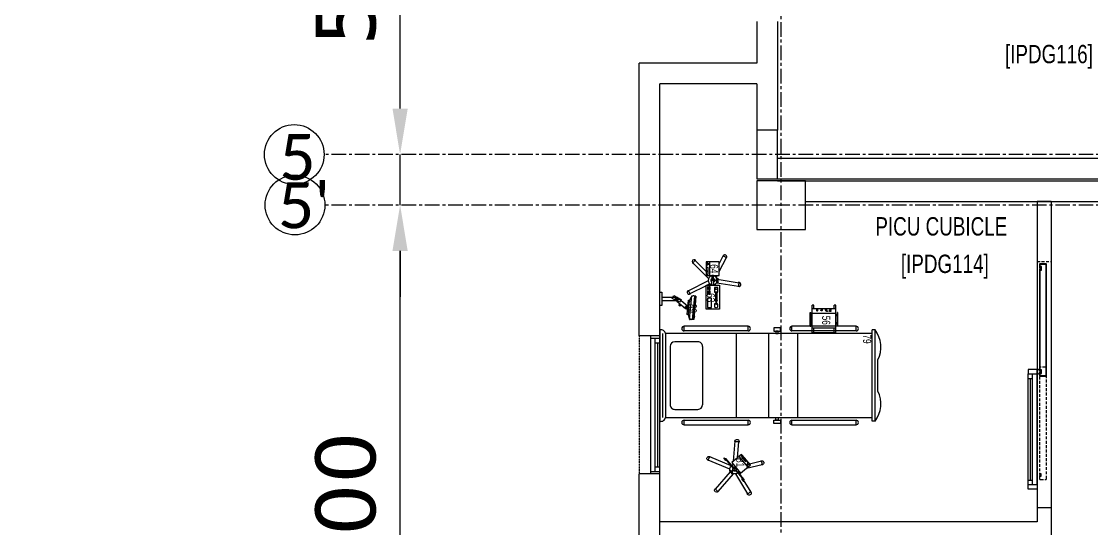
# Model space of a CAD drawing. Header units: millimetres. Extents: x 26027 to 581921, y 7230 to 233891.
# Drawn here: x 457586 to 469227, y 196973 to 202494 of the extents above; entities that cross this region are included whole.
import ezdxf

# ---------------------------------------------------------------- set-up
doc = ezdxf.new("R2010")
doc.units = ezdxf.units.MM
doc.header["$LTSCALE"] = 5
for name, pattern in [('CENTER', [50.8, 31.75, -6.35, 6.35, -6.35]), ('HIDDEN', [9.525, 6.35, -3.175]), ('HIDDEN2', [0.1875, 0.125, -0.0625])]:
    doc.linetypes.add(name, pattern=pattern)
doc.layers.get('DEFPOINTS').update_dxf_attribs({"color": 252})
for name, color, linetype, lineweight in [('72_EGR_BASE_TEXT', 252, 'Continuous', 5), ('Aluminum', 252, 'Continuous', 5), ('AxisBalloons_2', 252, 'Continuous', 0), ('Dims', 252, 'Continuous', 5), ('E-ELEC-EQPM-2', 85, 'Continuous', 30), ('Medical Equipment and Furniture', 252, 'Continuous', 0), ('Medical Equipment and Furniture1', 252, 'Continuous', 5), ('Medical Equipment and Furniture2', 252, 'Continuous', 13), ('Proj', 252, 'HIDDEN2', 5), ('Structure', 252, 'Continuous', 5), ('Text', 252, 'Continuous', 5), ('Walls', 252, 'Continuous', 5), ('Wooden Joinery', 252, 'Continuous', 5)]:
    doc.layers.add(name, color=color, linetype=linetype, lineweight=lineweight)
doc.layers.add('axes', color=252, linetype='Continuous')
doc.layers.add('EXF', color=7, linetype='Continuous', lineweight=30, true_color=0x4e7e3e)
doc.styles.add('Dimension', font='verdana.ttf')
doc.styles.add('list_ghTextstyle', font='romans.shx', dxfattribs={"height": 0.25})
doc.styles.get("Standard").update_dxf_attribs({"font": 'calibri.ttf'})
doc.styles.add('X3G_ENTITY_257CFD', font='swisscl.ttf', dxfattribs={"height": 200})
doc.styles.add('X3G_ENTITY_2587EA', font='swisscl.ttf', dxfattribs={"height": 200})
doc.dimstyles.new('D500', dxfattribs={"dimtxt": 650, "dimasz": 500, "dimexe": 150, "dimexo": 100, "dimgap": 250, "dimtad": 1, "dimdec": 0, "dimtxsty": 'Dimension', "dimcen": 100, "dimdle": 150, "dimclrd": 250, "dimclre": 250, "dimclrt": 7, "dimadec": 0, "dimazin": 0, "dimtfac": 1, "dimtdec": 0, "dimtmove": 0, "dimatfit": 3, "dimfxl": 1, "dimlwd": 5, "dimlwe": 5, "dimarcsym": 0})

# ---------------------------------------------------------------- blocks, each defined once
blk = doc.blocks.new('IC.1')
at = {"layer": 'Medical Equipment and Furniture1'}
for p, q in [((42.487, -10.88), (41.493, -10.88)), ((42.447, -10.91), (41.533, -10.91)), ((42.447, -10.91), (41.533, -10.91)), ((42.447, -10.91), (41.533, -10.91)), ((41.533, -10.94), (41.533, -13.191)), ((42.447, -10.94), (41.533, -10.94)), ((42.447, -13.191), (42.447, -10.94)), ((41.622, -11.042), (41.622, -11.294)), ((42.308, -10.992), (41.672, -10.992)), ((42.358, -11.294), (42.358, -11.042)), ((41.454, -11.143), (41.454, -11.84)), ((41.454, -11.143), (41.504, -11.143)), ((41.504, -11.143), (41.504, -11.84)), ((42.476, -11.143), (42.526, -11.143)), ((42.476, -11.84), (42.476, -11.143)), ((42.526, -11.84), (42.526, -11.143)), ((42.308, -11.344), (41.672, -11.344)), ((41.533, -11.714), (42.447, -11.714)), ((41.454, -11.84), (41.504, -11.84)), ((42.476, -11.84), (42.526, -11.84)), ((41.533, -12.066), (42.447, -12.066)), ((41.454, -12.317), (41.454, -13.014)), ((41.454, -12.317), (41.504, -12.317)), ((41.504, -12.317), (41.504, -13.014)), ((42.476, -12.317), (42.526, -12.317)), ((42.476, -13.014), (42.476, -12.317)), ((42.526, -13.014), (42.526, -12.317)), ((41.533, -12.381), (42.447, -12.381)), ((41.454, -13.014), (41.504, -13.014)), ((42.476, -13.014), (42.526, -13.014)), ((41.493, -13.191), (42.487, -13.191)), ((41.493, -13.221), (41.493, -13.191)), ((41.493, -13.221), (42.487, -13.221)), ((41.819, -13.251), (42.161, -13.251)), ((42.487, -13.221), (42.487, -13.191))]:
    blk.add_line(p, q, dxfattribs=at)
for points in [[(41.469, -12.193), (41.469, -12.121), (41.506, -12.121), (41.506, -12.193)], [(41.506, -12.167), (41.506, -12.143), (41.533, -12.143), (41.533, -12.167)], [(42.474, -12.167), (42.474, -12.143), (42.447, -12.143), (42.447, -12.167)], [(42.511, -12.193), (42.511, -12.121), (42.474, -12.121), (42.474, -12.193)]]:
    blk.add_lwpolyline(points, close=True, dxfattribs=at)
for centre, radius, start, end in [((41.539, -10.893), 0.0478, 164.7401, 262.6401), ((42.441, -10.893), 0.0478, 277.3599, 15.2599), ((41.672, -11.042), 0.05, 90, 180), ((42.308, -11.042), 0.05, 0, 90), ((41.479, -11.143), 0.025, 0, 180), ((42.501, -11.143), 0.025, 0, 180), ((41.672, -11.294), 0.05, 180, 270), ((42.308, -11.294), 0.05, 270, 0), ((41.479, -11.84), 0.025, 180, 0), ((42.501, -11.84), 0.025, 180, 0), ((41.479, -12.317), 0.025, 0, 180), ((42.501, -12.317), 0.025, 0, 180), ((41.479, -13.014), 0.025, 180, 0), ((42.501, -13.014), 0.025, 180, 0), ((41.681, -12.969), 0.315, 233.3488, 296.1464), ((42.299, -12.969), 0.315, 243.8536, 306.6512)]:
    blk.add_arc(centre, radius, start, end, dxfattribs=at)
blk = doc.blocks.new('IC.4')
at = {"layer": 'Medical Equipment and Furniture1'}
for p, q in [((31.217, -28.047), (31.214, -28.071)), ((31.217, -28.047), (31.266, -28.052)), ((31.217, -28.053), (31.472, -28.077)), ((31.265, -28.059), (31.266, -28.052)), ((31.265, -28.059), (31.266, -28.052)), ((31.266, -28.052), (31.424, -28.067)), ((31.212, -28.09), (31.213, -28.079)), ((31.212, -28.09), (31.213, -28.079)), ((31.468, -28.115), (31.213, -28.091)), ((31.217, -28.091), (31.213, -28.091)), ((31.215, -28.063), (31.472, -28.086)), ((31.215, -28.063), (31.265, -28.067)), ((31.326, -28.139), (31.245, -28.232)), ((31.259, -28.127), (31.26, -28.115)), ((31.259, -28.127), (31.26, -28.115)), ((31.417, -28.141), (31.259, -28.127)), ((31.417, -28.141), (31.259, -28.127)), ((31.265, -28.059), (31.423, -28.074)), ((31.27, -28.254), (31.35, -28.161)), ((31.392, -28.129), (31.285, -28.119)), ((31.418, -28.13), (31.417, -28.141)), ((31.418, -28.13), (31.417, -28.141)), ((31.424, -28.067), (31.423, -28.072)), ((31.424, -28.067), (31.423, -28.074)), ((31.424, -28.067), (31.472, -28.071)), ((31.468, -28.115), (31.464, -28.114)), ((31.471, -28.103), (31.47, -28.114)), ((31.471, -28.103), (31.47, -28.114)), ((31.472, -28.071), (31.472, -28.095)), ((31.21, -28.287), (31.252, -28.209)), ((31.24, -28.304), (31.21, -28.287)), ((31.245, -28.232), (31.23, -28.25)), ((31.23, -28.25), (31.23, -28.419)), ((31.283, -28.226), (31.24, -28.304)), ((31.245, -28.232), (31.27, -28.254)), ((31.252, -28.209), (31.283, -28.226)), ((31.262, -28.262), (31.27, -28.254)), ((31.262, -28.419), (31.262, -28.256)), ((31.298, -28.221), (31.314, -28.234)), ((31.305, -28.222), (31.311, -28.215)), ((31.317, -28.232), (31.305, -28.222)), ((31.309, -28.209), (31.325, -28.222)), ((31.322, -28.225), (31.311, -28.215)), ((31.314, -28.234), (31.317, -28.232)), ((31.325, -28.222), (31.322, -28.225)), ((31.262, -28.363), (31.262, -28.328)), ((31.23, -28.419), (31.262, -28.419))]:
    blk.add_line(p, q, dxfattribs=at)
for points in [[(31.438, -28.068), (31.454, -28.069), (31.454, -28.061), (31.439, -28.059)], [(31.318, -28.419), (31.318, -28.439), (31.174, -28.439), (31.174, -28.419)]]:
    blk.add_lwpolyline(points, close=True, dxfattribs=at)
for centre, radius in [((31.338, -28.15), 0.0146), ((31.338, -28.15), 0.00861), ((31.246, -28.256), 0.0146), ((31.246, -28.256), 0.00861)]:
    blk.add_circle(centre, radius, dxfattribs=at)
for centre, radius, start, end in [((31.22, -28.075), 0.00743, 140.4817, 206.7323), ((31.22, -28.075), 0.00743, 140.4817, 206.7323), ((31.214, -28.09), 0.00112, 176.6688, 264.6688), ((31.214, -28.09), 0.00112, 176.6688, 264.6688), ((31.288, -28.015), 0.104, 226.9662, 268.2917), ((31.288, -28.015), 0.104, 226.9661, 254.2129), ((31.338, -28.15), 0.0163, 319.187, 139.187), ((31.409, -28.026), 0.104, 261.0939, 302.3365), ((31.409, -28.026), 0.104, 275.1713, 302.3365), ((31.468, -28.114), 0.00113, 264.6459, 352.3503), ((31.468, -28.114), 0.00113, 264.6459, 352.3503), ((31.465, -28.098), 0.00761, 323.4774, 27.9842), ((31.465, -28.098), 0.00761, 323.4774, 27.9842), ((31.246, -28.256), 0.0163, 180, 0)]:
    blk.add_arc(centre, radius, start, end, dxfattribs=at)
blk = doc.blocks.new('Syringe')
at = {"layer": 'Medical Equipment and Furniture2', "color": 254}
for points in [[(42.974, -11.528), (42.714, -11.528), (42.714, -11.383), (42.974, -11.383), (42.974, -11.528)], [(42.738, -11.509), (42.766, -11.509), (42.766, -11.475), (42.738, -11.475)], [(42.779, -11.49), (42.779, -11.487), (42.775, -11.487), (42.775, -11.5), (42.779, -11.5), (42.779, -11.497)], [(42.802, -11.49), (42.779, -11.49)], [(42.779, -11.497), (42.802, -11.497)], [(42.806, -11.485), (42.806, -11.48), (42.802, -11.48), (42.802, -11.507), (42.806, -11.507), (42.806, -11.502)], [(42.806, -11.502), (42.898, -11.502), (42.898, -11.485), (42.806, -11.485)], [(42.806, -11.49), (42.806, -11.497)], [(42.806, -11.497), (42.806, -11.49)], [(42.806, -11.497), (42.806, -11.49)]]:
    blk.add_lwpolyline(points, dxfattribs=at)
for points in [[(42.831, -11.397), (42.729, -11.397), (42.729, -11.442), (42.831, -11.442)], [(42.907, -11.398), (42.877, -11.398), (42.877, -11.409), (42.907, -11.409)], [(42.956, -11.398), (42.925, -11.398), (42.925, -11.409), (42.956, -11.409)], [(42.775, -11.487), (42.766, -11.487), (42.766, -11.478), (42.775, -11.478)], [(42.775, -11.497), (42.766, -11.497), (42.766, -11.506), (42.775, -11.506)], [(42.907, -11.417), (42.877, -11.417), (42.877, -11.428), (42.907, -11.428)], [(42.95, -11.475), (42.898, -11.475), (42.898, -11.509), (42.95, -11.509)], [(42.956, -11.417), (42.925, -11.417), (42.925, -11.428), (42.956, -11.428)]]:
    blk.add_lwpolyline(points, close=True, dxfattribs=at)
at = {"layer": 'Medical Equipment and Furniture2', "color": 254, "extrusion": (0, 0, -1)}
blk.add_ellipse((42.738, -11.492), major_axis=(0, 0.0168), ratio=0.733735, start_param=3.141593, end_param=6.283185, dxfattribs=at)
blk = doc.blocks.new('Infusion')
at = {"layer": 'Medical Equipment and Furniture2', "color": 254}
for points in [[(43.079, -11.385), (43.079, -11.525), (43.229, -11.525), (43.229, -11.385), (43.079, -11.385)], [(43.196, -11.424), (43.196, -11.411), (43.215, -11.411), (43.215, -11.424)]]:
    blk.add_lwpolyline(points, dxfattribs=at)
for points in [[(43.079, -11.385), (43.079, -11.424), (43.229, -11.424), (43.229, -11.385)], [(43.093, -11.385), (43.093, -11.404), (43.167, -11.404), (43.167, -11.385)], [(43.196, -11.385), (43.196, -11.403), (43.215, -11.403), (43.215, -11.385)]]:
    blk.add_lwpolyline(points, close=True, dxfattribs=at)
blk = doc.blocks.new('Infusion Syringe')
at = {"layer": 'Medical Equipment and Furniture1'}
for p, q in [((42.968, -11.383), (42.879, -11.207)), ((43.022, -11.405), (42.913, -11.19)), ((43.046, -11.409), (43.217, -11.238)), ((43.123, -11.385), (43.244, -11.265)), ((42.989, -11.423), (42.976, -11.399)), ((43.001, -11.498), (42.963, -11.737)), ((42.975, -11.443), (42.974, -11.443)), ((42.984, -11.481), (42.976, -11.482)), ((43.038, -11.504), (43, -11.743)), ((43.012, -11.441), (43.017, -11.436)), ((43.023, -11.435), (43.017, -11.436)), ((43.017, -11.473), (43.023, -11.476)), ((43.03, -11.475), (43.023, -11.476)), ((43.036, -11.437), (43.041, -11.44)), ((43.044, -11.446), (43.041, -11.44)), ((43.041, -11.469), (43.045, -11.465)), ((43.046, -11.458), (43.045, -11.465)), ((43.059, -11.493), (43.077, -11.502)), ((43.073, -11.436), (43.077, -11.432)), ((43.079, -11.46), (43.079, -11.46)), ((43.122, -11.525), (43.275, -11.603)), ((43.206, -11.525), (43.292, -11.569))]:
    blk.add_line(p, q, dxfattribs=at)
for points in [[(43.027, -11.445), (43.027, -11.465), (42.974, -11.465), (42.974, -11.445)], [(43.043, -11.496), (43.043, -11.501), (43.01, -11.501), (43.01, -11.496)], [(43.027, -11.445), (43.027, -11.465), (43.079, -11.465), (43.079, -11.445)]]:
    blk.add_lwpolyline(points, close=True, dxfattribs=at)
for points in [[(43.005, -11.501), (43.049, -11.501)], [(43.049, -11.512), (43.005, -11.512)], [(43.03, -11.476), (43.03, -11.496), (43.023, -11.496), (43.023, -11.476)]]:
    blk.add_lwpolyline(points, dxfattribs=at)
for centre, radius, start, end in [((42.896, -11.198), 0.0214, 359.734, 234.266), ((43.027, -11.455), 0.288, 113.2187, 120.7813), ((43.23, -11.251), 0.0214, 287.734, 162.266), ((43.027, -11.455), 0.288, 41.2187, 48.7813), ((43.027, -11.455), 0.0501, 296.8163, 169.3714), ((43.027, -11.455), 0.0501, 190.6286, 243.1837), ((43.027, -11.455), 0.021, 6.8276, 152.4616), ((43.027, -11.455), 0.021, 207.5384, 353.1724), ((43.027, -11.455), 0.00972, 270, 90), ((43.283, -11.586), 0.0214, 215.734, 90.266), ((43.027, -11.455), 0.288, 329.2187, 336.7813), ((42.982, -11.74), 0.0214, 143.734, 18.266), ((43.027, -11.455), 0.288, 257.2187, 264.7813)]:
    blk.add_arc(centre, radius, start, end, dxfattribs=at)
for centre in [(43.005, -11.506), (43.01, -11.506), (43.016, -11.506), (43.021, -11.506), (43.027, -11.506), (43.032, -11.506), (43.038, -11.506), (43.043, -11.506), (43.049, -11.506)]:
    blk.add_ellipse(centre, major_axis=(0, -0.00537), ratio=0.510594, start_param=3.141593, end_param=9.424778, dxfattribs=at)
for name in ['Syringe', 'Infusion']:
    blk.add_blockref(name, (0, 0), dxfattribs=at)
blk = doc.blocks.new('IC.5')
at = {"layer": 'Medical Equipment and Furniture2', "color": 254}
for points in [[(31.601, -27.833), (31.511, -27.939), (31.396, -27.842), (31.487, -27.736), (31.601, -27.833)], [(31.487, -27.787), (31.495, -27.777), (31.481, -27.765), (31.472, -27.775)]]:
    blk.add_lwpolyline(points, dxfattribs=at)
for points in [[(31.601, -27.833), (31.576, -27.862), (31.461, -27.765), (31.487, -27.736)], [(31.512, -27.757), (31.501, -27.77), (31.486, -27.758), (31.497, -27.745)], [(31.591, -27.824), (31.579, -27.838), (31.522, -27.79), (31.534, -27.776)]]:
    blk.add_lwpolyline(points, close=True, dxfattribs=at)
blk = doc.blocks.new('IC.5 on Trolley')
at = {"layer": 'Medical Equipment and Furniture1'}
for p, q in [((31.449, -27.78), (31.49, -27.607)), ((31.498, -27.746), (31.529, -27.616)), ((31.388, -27.899), (31.17, -27.767)), ((31.324, -27.813), (31.191, -27.733)), ((31.33, -27.829), (31.307, -27.81)), ((31.333, -27.826), (31.31, -27.806)), ((31.431, -27.903), (31.324, -27.812)), ((31.434, -27.899), (31.327, -27.808)), ((31.39, -27.924), (31.197, -28.09)), ((31.408, -27.865), (31.356, -27.833)), ((31.42, -27.902), (31.422, -27.896)), ((31.421, -27.915), (31.424, -27.921)), ((31.422, -27.896), (31.422, -27.896)), ((31.429, -27.924), (31.424, -27.921)), ((31.427, -27.892), (31.426, -27.892)), ((31.438, -27.887), (31.445, -27.886)), ((31.441, -27.927), (31.448, -27.926)), ((31.45, -27.89), (31.445, -27.886)), ((31.445, -27.915), (31.553, -28.006)), ((31.453, -27.922), (31.448, -27.926)), ((31.449, -27.911), (31.556, -28.002)), ((31.458, -27.899), (31.461, -27.905)), ((31.459, -27.912), (31.461, -27.905)), ((31.49, -27.923), (31.491, -27.923)), ((31.527, -27.92), (31.744, -27.902)), ((31.564, -27.877), (31.74, -27.862)), ((31.412, -27.957), (31.223, -28.12)), ((31.44, -27.96), (31.539, -28.194)), ((31.477, -27.944), (31.575, -28.179)), ((31.534, -28.003), (31.557, -28.022)), ((31.538, -27.999), (31.56, -28.018))]:
    blk.add_line(p, q, dxfattribs=at)
for points in [[(31.42, -27.964), (31.387, -27.936)], [(31.393, -27.928), (31.427, -27.956)], [(31.429, -27.925), (31.416, -27.941), (31.41, -27.936), (31.424, -27.92)]]:
    blk.add_lwpolyline(points, dxfattribs=at)
blk.add_lwpolyline([(31.426, -27.949), (31.423, -27.952), (31.398, -27.931), (31.401, -27.928)], close=True, dxfattribs=at)
blk.add_circle((31.44, -27.907), 0.00972, dxfattribs=at)
for centre, radius, start, end in [((31.509, -27.612), 0.0225, 319.4884, 194.0205), ((31.44, -27.907), 0.303, 72.9732, 80.5358), ((31.18, -27.75), 0.0225, 31.4884, 266.0205), ((31.44, -27.907), 0.303, 144.9732, 152.5358), ((31.309, -27.808), 0.0025, 49.7545, 229.7545), ((31.322, -27.813), 0.0025, 269.5762, 49.7545), ((31.325, -27.81), 0.0025, 49.7545, 229.7545), ((31.334, -27.824), 0.0025, 49.7545, 187.0501), ((31.331, -27.828), 0.0025, 229.7545, 49.7545), ((31.44, -27.907), 0.0527, 116.2434, 202.9382), ((31.44, -27.907), 0.021, 146.5821, 312.9269), ((31.44, -27.907), 0.021, 326.5821, 132.9269), ((31.44, -27.907), 0.0527, 256.5708, 343.2656), ((31.742, -27.882), 0.0225, 247.4884, 122.0205), ((31.44, -27.907), 0.303, 0.9732, 8.5358), ((31.536, -28.001), 0.0025, 49.7545, 229.7545), ((31.539, -27.997), 0.0025, 272.4588, 49.7545), ((31.552, -28.008), 0.0025, 49.7545, 189.9328), ((31.554, -28.004), 0.0025, 229.7545, 49.7545), ((31.559, -28.02), 0.0025, 229.7545, 49.7545), ((31.21, -28.105), 0.0225, 103.4884, 338.0205), ((31.44, -27.907), 0.303, 216.9732, 224.5358), ((31.557, -28.187), 0.0225, 175.4884, 50.0205), ((31.44, -27.907), 0.303, 288.9732, 296.5358)]:
    blk.add_arc(centre, radius, start, end, dxfattribs=at)
for centre in [(31.39, -27.932), (31.394, -27.935), (31.398, -27.939), (31.403, -27.942), (31.407, -27.946), (31.411, -27.949), (31.415, -27.953), (31.419, -27.957), (31.424, -27.96)]:
    blk.add_ellipse(centre, major_axis=(0.00347, 0.0041), ratio=0.510594, dxfattribs=at)
blk.add_blockref('IC.5', (0, 0), dxfattribs=at)
blk = doc.blocks.new('ME17423-P')
at = {"layer": 'Medical Equipment and Furniture1'}
for p, q in [((0.26, 0), (0, 0)), ((0, 0), (0, -0.3)), ((0.02, 0), (0.02, -0.05)), ((0.24, 0), (0.24, -0.05)), ((0.26, 0), (0.26, -0.3)), ((-0.02, -0.07), (-0.02, -0.22)), ((-0.02, -0.07), (-0.015, -0.07)), ((-0.015, -0.07), (-0.015, -0.22)), ((-0.015, -0.095), (0, -0.095)), ((-0.015, -0.108), (0, -0.108)), ((0.26, -0.05), (0, -0.05)), ((0.24, -0.02), (0.02, -0.02)), ((0.275, -0.095), (0.26, -0.095)), ((0.275, -0.108), (0.26, -0.108)), ((0.275, -0.07), (0.275, -0.22)), ((0.28, -0.07), (0.275, -0.07)), ((0.28, -0.07), (0.28, -0.22)), ((-0.02, -0.22), (-0.015, -0.22)), ((-0.015, -0.183), (0, -0.183)), ((-0.015, -0.195), (0, -0.195)), ((0.26, -0.21), (0, -0.21)), ((0.275, -0.183), (0.26, -0.183)), ((0.275, -0.195), (0.26, -0.195)), ((0.28, -0.22), (0.275, -0.22)), ((0.26, -0.26), (0, -0.26)), ((0.02, -0.3), (0, -0.3)), ((0.02, -0.26), (0.02, -0.3)), ((0.24, -0.26), (0.24, -0.3)), ((0.26, -0.3), (0.24, -0.3))]:
    blk.add_line(p, q, dxfattribs=at)
for points in [[(0.062, -0.244, -0.14448), (0.062, -0.245, -0.107176), (0.06, -0.247, -0.077753), (0.058, -0.248, -0.064938), (0.056, -0.248, -0.064938), (0.053, -0.248, -0.077753), (0.051, -0.247, -0.107176), (0.049, -0.245, -0.14448), (0.049, -0.244, -0.14448), (0.049, -0.242, -0.107176), (0.051, -0.24, -0.077753), (0.053, -0.24, -0.064938), (0.056, -0.239, -0.064938), (0.058, -0.24, -0.077753), (0.06, -0.24, -0.107176), (0.062, -0.242, -0.14448)], [(0.062, -0.253, -0.14448), (0.062, -0.254, -0.107176), (0.06, -0.256, -0.077753), (0.058, -0.257, -0.064938), (0.056, -0.257, -0.064938), (0.053, -0.257, -0.077753), (0.051, -0.256, -0.107176), (0.049, -0.254, -0.14448), (0.049, -0.253, -0.14448), (0.049, -0.251, -0.107176), (0.051, -0.25, -0.077753), (0.053, -0.249, -0.064938), (0.056, -0.249, -0.064938), (0.058, -0.249, -0.077753), (0.06, -0.25, -0.107176), (0.062, -0.251, -0.14448)]]:
    blk.add_lwpolyline(points, format="xyb", close=True, dxfattribs=at)
for centre, radius, start, end in [((0.16, -0.235), 0.00507, 122.6457, 147.1153), ((0.159, -0.234), 0.00284, 147.1153, 180), ((0.162, -0.237), 0.00735, 104.8618, 122.6457), ((0.162, -0.24), 0.0105, 90, 104.8618), ((0.162, -0.24), 0.0105, 75.1382, 90), ((0.163, -0.237), 0.00735, 57.3543, 75.1382), ((0.164, -0.235), 0.00507, 32.8847, 57.3543), ((0.166, -0.234), 0.00284, 0, 32.8847), ((0.195, -0.235), 0.00507, 122.6457, 147.1153), ((0.193, -0.234), 0.00284, 147.1153, 180), ((0.196, -0.237), 0.00735, 104.8618, 122.6457), ((0.197, -0.24), 0.0105, 90, 104.8618), ((0.197, -0.24), 0.0105, 75.1382, 90), ((0.197, -0.237), 0.00735, 57.3543, 75.1382), ((0.199, -0.235), 0.00507, 32.8847, 57.3543), ((0.2, -0.234), 0.00284, 0, 32.8847), ((0.099, -0.244), 0.00284, 147.1153, 180), ((0.099, -0.244), 0.00284, 180, 212.8847), ((0.099, -0.253), 0.00284, 147.1153, 180), ((0.099, -0.253), 0.00284, 180, 212.8847), ((0.101, -0.245), 0.00507, 122.6457, 147.1153), ((0.101, -0.242), 0.00507, 212.8847, 237.3543), ((0.101, -0.254), 0.00507, 122.6457, 147.1153), ((0.101, -0.252), 0.00507, 212.8847, 237.3543), ((0.102, -0.247), 0.00735, 104.8618, 122.6457), ((0.102, -0.24), 0.00735, 237.3543, 255.1382), ((0.102, -0.256), 0.00735, 104.8618, 122.6457), ((0.102, -0.25), 0.00735, 237.3543, 255.1382), ((0.103, -0.25), 0.0105, 90, 104.8618), ((0.103, -0.237), 0.0105, 255.1382, 270), ((0.103, -0.259), 0.0105, 90, 104.8618), ((0.103, -0.247), 0.0105, 255.1382, 270), ((0.103, -0.25), 0.0105, 75.1382, 90), ((0.103, -0.237), 0.0105, 270, 284.8618), ((0.103, -0.259), 0.0105, 75.1382, 90), ((0.103, -0.247), 0.0105, 270, 284.8618), ((0.104, -0.247), 0.00735, 57.3543, 75.1382), ((0.104, -0.24), 0.00735, 284.8618, 302.6457), ((0.104, -0.256), 0.00735, 57.3543, 75.1382), ((0.104, -0.25), 0.00735, 284.8618, 302.6457), ((0.105, -0.245), 0.00507, 32.8847, 57.3543), ((0.105, -0.242), 0.00507, 302.6457, 327.1153), ((0.105, -0.254), 0.00507, 32.8847, 57.3543), ((0.105, -0.252), 0.00507, 302.6457, 327.1153), ((0.107, -0.244), 0.00284, 0, 32.8847), ((0.107, -0.244), 0.00284, 327.1153, 360), ((0.107, -0.253), 0.00284, 0, 32.8847), ((0.107, -0.253), 0.00284, 327.1153, 360), ((0.149, -0.245), 0.00507, 122.6457, 147.1153), ((0.147, -0.244), 0.00284, 147.1153, 180), ((0.147, -0.244), 0.00284, 180, 212.8847), ((0.149, -0.242), 0.00507, 212.8847, 237.3543), ((0.149, -0.254), 0.00507, 122.6457, 147.1153), ((0.147, -0.253), 0.00284, 147.1153, 180), ((0.147, -0.253), 0.00284, 180, 212.8847), ((0.149, -0.252), 0.00507, 212.8847, 237.3543), ((0.151, -0.247), 0.00735, 104.8618, 122.6457), ((0.151, -0.24), 0.00735, 237.3543, 255.1382), ((0.151, -0.256), 0.00735, 104.8618, 122.6457), ((0.151, -0.25), 0.00735, 237.3543, 255.1382), ((0.151, -0.25), 0.0105, 90, 104.8618), ((0.151, -0.237), 0.0105, 255.1382, 270), ((0.151, -0.259), 0.0105, 90, 104.8618), ((0.151, -0.247), 0.0105, 255.1382, 270), ((0.151, -0.25), 0.0105, 75.1382, 90), ((0.151, -0.237), 0.0105, 270, 284.8618), ((0.151, -0.259), 0.0105, 75.1382, 90), ((0.151, -0.247), 0.0105, 270, 284.8618), ((0.152, -0.247), 0.00735, 57.3543, 75.1382), ((0.152, -0.24), 0.00735, 284.8618, 302.6457), ((0.152, -0.256), 0.00735, 57.3543, 75.1382), ((0.152, -0.25), 0.00735, 284.8618, 302.6457), ((0.159, -0.234), 0.00284, 180, 212.8847), ((0.16, -0.233), 0.00507, 212.8847, 237.3543), ((0.153, -0.245), 0.00507, 32.8847, 57.3543), ((0.153, -0.242), 0.00507, 302.6457, 327.1153), ((0.153, -0.254), 0.00507, 32.8847, 57.3543), ((0.153, -0.252), 0.00507, 302.6457, 327.1153), ((0.162, -0.231), 0.00735, 237.3543, 255.1382), ((0.155, -0.244), 0.00284, 0, 32.8847), ((0.155, -0.244), 0.00284, 327.1153, 360), ((0.155, -0.253), 0.00284, 0, 32.8847), ((0.155, -0.253), 0.00284, 327.1153, 360), ((0.162, -0.228), 0.0105, 255.1382, 270), ((0.162, -0.228), 0.0105, 270, 284.8618), ((0.163, -0.231), 0.00735, 284.8618, 302.6457), ((0.164, -0.233), 0.00507, 302.6457, 327.1153), ((0.166, -0.234), 0.00284, 327.1153, 0), ((0.193, -0.234), 0.00284, 180, 212.8847), ((0.195, -0.233), 0.00507, 212.8847, 237.3543), ((0.195, -0.245), 0.00507, 122.6457, 147.1153), ((0.193, -0.244), 0.00284, 147.1153, 180), ((0.193, -0.244), 0.00284, 180, 212.8847), ((0.195, -0.242), 0.00507, 212.8847, 237.3543), ((0.195, -0.254), 0.00507, 122.6457, 147.1153), ((0.193, -0.253), 0.00284, 147.1153, 180), ((0.193, -0.253), 0.00284, 180, 212.8847), ((0.195, -0.252), 0.00507, 212.8847, 237.3543), ((0.196, -0.231), 0.00735, 237.3543, 255.1382), ((0.196, -0.247), 0.00735, 104.8618, 122.6457), ((0.196, -0.24), 0.00735, 237.3543, 255.1382), ((0.196, -0.256), 0.00735, 104.8618, 122.6457), ((0.196, -0.25), 0.00735, 237.3543, 255.1382), ((0.197, -0.228), 0.0105, 255.1382, 270), ((0.197, -0.25), 0.0105, 90, 104.8618), ((0.197, -0.237), 0.0105, 255.1382, 270), ((0.197, -0.259), 0.0105, 90, 104.8618), ((0.197, -0.247), 0.0105, 255.1382, 270), ((0.197, -0.228), 0.0105, 270, 284.8618), ((0.197, -0.25), 0.0105, 75.1382, 90), ((0.197, -0.237), 0.0105, 270, 284.8618), ((0.197, -0.259), 0.0105, 75.1382, 90), ((0.197, -0.247), 0.0105, 270, 284.8618), ((0.197, -0.231), 0.00735, 284.8618, 302.6457), ((0.197, -0.247), 0.00735, 57.3543, 75.1382), ((0.197, -0.24), 0.00735, 284.8618, 302.6457), ((0.197, -0.256), 0.00735, 57.3543, 75.1382), ((0.197, -0.25), 0.00735, 284.8618, 302.6457), ((0.199, -0.233), 0.00507, 302.6457, 327.1153), ((0.199, -0.245), 0.00507, 32.8847, 57.3543), ((0.199, -0.242), 0.00507, 302.6457, 327.1153), ((0.199, -0.254), 0.00507, 32.8847, 57.3543), ((0.199, -0.252), 0.00507, 302.6457, 327.1153), ((0.2, -0.234), 0.00284, 327.1153, 360), ((0.2, -0.244), 0.00284, 0, 32.8847), ((0.2, -0.244), 0.00284, 327.1153, 360), ((0.2, -0.253), 0.00284, 0, 32.8847), ((0.2, -0.253), 0.00284, 327.1153, 360)]:
    blk.add_arc(centre, radius, start, end, dxfattribs=at)
blk = doc.blocks.new('*D511')
at = {"layer": 'DEFPOINTS', "color": 0, "transparency": 16777216}
for p in [(461705, 200495, -2), (461705, 200495), (461705, 193295)]:
    blk.add_point(p, dxfattribs=at)
at = {"layer": 'Dims', "color": 250, "linetype": 'Continuous', "lineweight": 5, "transparency": 16777216}
for p, q in [((461605, 200495), (461555, 200495)), ((461705, 193795), (461705, 199995)), ((461605, 193295), (461555, 193295))]:
    blk.add_line(p, q, dxfattribs=at)
at = {"layer": 'Dims', "color": 250, "transparency": 16777216}
for points in [[(461622, 199995), (461788, 199995), (461705, 200495)], [(461622, 193795), (461788, 193795), (461705, 193295)]]:
    blk.add_solid(points, dxfattribs=at)
at = {"layer": 'Dims', "color": 7, "lineweight": 0, "transparency": 16777216, "insert": (461116, 196895), "char_height": 650, "attachment_point": 5, "rotation": 90, "style": 'Dimension'}
blk.add_mtext('7200', dxfattribs=at)
blk = doc.blocks.new('*D512')
at = {"layer": 'DEFPOINTS', "color": 0, "transparency": 16777216}
for p in [(461705, 201045, -2), (461705, 201045), (461705, 200495, -2)]:
    blk.add_point(p, dxfattribs=at)
at = {"layer": 'Dims', "color": 250, "linetype": 'Continuous', "lineweight": 5, "transparency": 16777216}
for p, q in [((461705, 201545), (461705, 204110)), ((461605, 201045), (461555, 201045)), ((461705, 200495), (461705, 201045)), ((461605, 200495), (461555, 200495)), ((461705, 199995), (461705, 199495))]:
    blk.add_line(p, q, dxfattribs=at)
at = {"layer": 'Dims', "color": 250, "transparency": 16777216}
for points in [[(461622, 201545), (461788, 201545), (461705, 201045)], [(461622, 199995), (461788, 199995), (461705, 200495)]]:
    blk.add_solid(points, dxfattribs=at)
at = {"layer": 'Dims', "color": 7, "lineweight": 0, "transparency": 16777216, "insert": (461117, 203078), "char_height": 650, "attachment_point": 5, "rotation": 90, "style": 'Dimension'}
blk.add_mtext('550', dxfattribs=at)
blk = doc.blocks.new('*D513')
at = {"layer": 'DEFPOINTS', "color": 0, "transparency": 16777216}
for p in [(461705, 208245), (461905, 208245, -2), (461705, 201045, -2)]:
    blk.add_point(p, dxfattribs=at)
at = {"layer": 'Dims', "color": 250, "linetype": 'Continuous', "lineweight": 5, "transparency": 16777216}
for p, q in [((461805, 208245), (461555, 208245)), ((461705, 201545), (461705, 207745)), ((461605, 201045), (461555, 201045))]:
    blk.add_line(p, q, dxfattribs=at)
at = {"layer": 'Dims', "color": 250, "transparency": 16777216}
for points in [[(461622, 207745), (461788, 207745), (461705, 208245)], [(461622, 201545), (461788, 201545), (461705, 201045)]]:
    blk.add_solid(points, dxfattribs=at)
at = {"layer": 'Dims', "color": 7, "lineweight": 0, "transparency": 16777216, "insert": (461116, 204645), "char_height": 650, "attachment_point": 5, "rotation": 90, "style": 'Dimension'}
blk.add_mtext('7200', dxfattribs=at)

msp = doc.modelspace()

# ---------------------------------------------------------------- hatches: boundary and pattern name
at = {"layer": 'E-ELEC-EQPM-2'}
h = msp.add_hatch(dxfattribs=at)
h.set_pattern_fill('CROSS', color=85, scale=10)
h.set_pattern_definition([(0, (368880, 104830), (63.5, 63.5), [31.75, -95.25]), (90, (368895.875, 104814.125), (-63.5, 63.5), [31.75, -95.25])])
edge = h.paths.add_edge_path()
edge.add_line((457685.6, 145694.3), (457685.6, 152806.1))
edge.add_line((457685.6, 152806.1), (462487.4, 152806.1))
edge.add_line((462487.4, 152806.1), (462487.4, 145900.9))
edge.add_line((462487.4, 145900.9), (462587.4, 145901.1))
edge.add_line((462587.4, 145901.1), (462587.4, 152806.1))
edge.add_line((462587.4, 152806.1), (464555.9, 152806.1))
edge.add_line((464555.9, 152806.1), (469284.4, 152806.1))
edge.add_line((469284.4, 152806.1), (471903.7, 152806.1))
edge.add_line((471903.7, 152806.1), (471903.7, 142653.2))
edge.add_line((471903.7, 142653.2), (478231.4, 142645.9))
edge.add_line((478231.4, 142645.9), (478231.4, 142845.2))
edge.add_line((478231.4, 142845.2), (472503.7, 142845.2))
edge.add_line((472503.7, 142845.2), (472503.7, 157840))
edge.add_line((472503.7, 157840), (472504, 159009.2))
edge.add_line((472504, 159009.2), (479768.6, 159009.2))
edge.add_line((479768.6, 159009.2), (479768.6, 159109.2))
edge.add_line((479768.6, 159109.2), (472503.7, 159109.2))
edge.add_line((472503.7, 159109.2), (472503.7, 169315.6))
edge.add_line((472503.7, 169315.6), (478921.1, 169315.6))
edge.add_line((478921.1, 169315.6), (484286.4, 169315.6))
edge.add_line((484286.4, 169315.6), (484286.4, 166351.2))
edge.add_line((484286.4, 166351.2), (484486.4, 166351.2))
edge.add_line((484486.4, 166351.2), (484486.4, 169515.6))
edge.add_line((484486.4, 169515.6), (479083.8, 169515.6))
edge.add_line((479083.8, 169515.6), (479083.8, 190946.9))
edge.add_line((479083.8, 190946.9), (479083.8, 191341.6))
edge.add_line((479083.8, 191341.6), (478883.8, 191341.6))
edge.add_line((478883.8, 191341.6), (478883.8, 195124.3))
edge.add_line((478883.8, 195124.3), (477262.4, 195124.3))
edge.add_line((477262.4, 195124.3), (477262.4, 205421.2))
edge.add_line((477262.4, 205421.2), (474368, 205421.2))
edge.add_line((474368, 205421.2), (469356.9, 205421.2))
edge.add_line((469356.9, 205421.2), (469256.9, 205421.2))
edge.add_line((469256.9, 205421.2), (469256.9, 204391.3))
edge.add_line((469256.9, 204391.3), (469856.9, 204391.3))
edge.add_line((469856.9, 204391.3), (469856.9, 204821.2))
edge.add_line((469856.9, 204821.2), (471179.3, 204821.2))
edge.add_line((471179.3, 204821.2), (471179.3, 204391.3))
edge.add_line((471179.3, 204391.3), (471779.3, 204391.3))
edge.add_line((471779.3, 204391.3), (471779.3, 204821.2))
edge.add_line((471779.3, 204821.2), (476662.4, 204821.2))
edge.add_line((476662.4, 204821.2), (476662.4, 194457.6))
edge.add_line((476662.4, 194457.6), (478283.8, 194457.6))
edge.add_line((478283.8, 194457.6), (478283.8, 169915.6))
edge.add_line((478283.8, 169915.6), (471903.7, 169915.6))
edge.add_line((471903.7, 169915.6), (471903.7, 159212))
edge.add_line((471903.7, 159212), (470513.7, 159212))
edge.add_line((470513.7, 159212), (470513.7, 159112))
edge.add_line((470513.7, 159112), (471903.7, 159112))
edge.add_line((471903.7, 159112), (471903.7, 153006.1))
edge.add_line((471903.7, 153006.1), (462587.4, 153006.1))
edge.add_line((462587.4, 153006.1), (462487.4, 152906.1))
edge.add_line((462487.4, 152906.1), (457585.6, 152906.1))
edge.add_line((457585.6, 152906.1), (457585.6, 145694.3))
at = {"layer": 'EXF'}
h = msp.add_hatch(dxfattribs=at)
h.set_pattern_fill('CROSS', color=256, scale=10)
edge = h.paths.add_edge_path()
edge.add_line((464555.9, 152806.1), (469284.4, 152806.1))
edge.add_line((469284.4, 152806.1), (471903.7, 152806.1))
edge.add_line((471903.7, 152806.1), (471903.7, 142653.2))
edge.add_line((471903.7, 142653.2), (478231.4, 142645.9))
edge.add_line((478231.4, 142645.9), (478231.4, 142845.2))
edge.add_line((478231.4, 142845.2), (472503.7, 142845.2))
edge.add_line((472503.7, 142845.2), (472503.7, 157840))
edge.add_line((472503.7, 157840), (472504, 159009.2))
edge.add_line((472504, 159009.2), (479768.6, 159009.2))
edge.add_line((479768.6, 159009.2), (479768.6, 159109.2))
edge.add_line((479768.6, 159109.2), (472503.7, 159109.2))
edge.add_line((472503.7, 159109.2), (472503.7, 169315.6))
edge.add_line((472503.7, 169315.6), (478921.1, 169315.6))
edge.add_line((478921.1, 169315.6), (484286.4, 169315.6))
edge.add_line((484286.4, 169315.6), (484286.4, 166351.2))
edge.add_line((484286.4, 166351.2), (484486.4, 166351.2))
edge.add_line((484486.4, 166351.2), (484486.4, 169515.6))
edge.add_line((484486.4, 169515.6), (479083.8, 169515.6))
edge.add_line((479083.8, 169515.6), (479083.8, 190946.9))
edge.add_line((479083.8, 190946.9), (479083.8, 191341.6))
edge.add_line((479083.8, 191341.6), (478883.8, 191341.6))
edge.add_line((478883.8, 191341.6), (478883.8, 195124.3))
edge.add_line((478883.8, 195124.3), (477262.4, 195124.3))
edge.add_line((477262.4, 195124.3), (477262.4, 205421.2))
edge.add_line((477262.4, 205421.2), (474368, 205421.2))
edge.add_line((474368, 205421.2), (469356.9, 205421.2))
edge.add_line((469356.9, 205421.2), (469256.9, 205421.2))
edge.add_line((469256.9, 205421.2), (469256.9, 204391.3))
edge.add_line((469256.9, 204391.3), (469856.9, 204391.3))
edge.add_line((469856.9, 204391.3), (469856.9, 204821.2))
edge.add_line((469856.9, 204821.2), (471179.3, 204821.2))
edge.add_line((471179.3, 204821.2), (471179.3, 204391.3))
edge.add_line((471179.3, 204391.3), (471779.3, 204391.3))
edge.add_line((471779.3, 204391.3), (471779.3, 204821.2))
edge.add_line((471779.3, 204821.2), (476662.4, 204821.2))
edge.add_line((476662.4, 204821.2), (476662.4, 194457.6))
edge.add_line((476662.4, 194457.6), (478283.8, 194457.6))
edge.add_line((478283.8, 194457.6), (478283.8, 169915.6))
edge.add_line((478283.8, 169915.6), (471903.7, 169915.6))
edge.add_line((471903.7, 169915.6), (471903.7, 159212))
edge.add_line((471903.7, 159212), (470513.7, 159212))
edge.add_line((470513.7, 159212), (470513.7, 159112))
edge.add_line((470513.7, 159112), (471903.7, 159112))
edge.add_line((471903.7, 159112), (471903.7, 153006.1))
edge.add_line((471903.7, 153006.1), (462587.4, 153006.1))

# ---------------------------------------------------------------- linework, layer by layer
at = {"layer": 'Aluminum'}
for p, q in [((464430.8, 197569.8, 2.4), (464430.8, 199069.8, 2.4)), ((464530.8, 197569.8, 2.4), (464530.8, 199069.8, 2.4)), ((464430.8, 199044.8, 2.4), (464530.8, 199044.8, 2.4)), ((464480.8, 197594.8, 2.4), (464480.8, 199044.8, 2.4)), ((464480.8, 198994.8, 2.4), (464530.8, 198994.8, 2.4)), ((464505.8, 198994.8, 2.4), (464505.8, 197644.8, 2.4)), ((468535.8, 197451.6, -0.9), (468535.8, 198656.2, -0.9)), ((468535.8, 198606.2, -0.9), (468585.8, 198606.2, -0.9)), ((468560.8, 197501.6, -0.9), (468560.8, 198606.2, -0.9)), ((468585.8, 197451.6, -0.9), (468585.8, 198656.2, -0.9)), ((468635.8, 197451.6, -0.9), (468635.8, 198656.2, -0.9)), ((464430.8, 197594.8, 2.4), (464530.8, 197594.8, 2.4)), ((464480.8, 197644.8, 2.4), (464530.8, 197644.8, 2.4)), ((468535.8, 197501.6, -0.9), (468585.8, 197501.6, -0.9))]:
    msp.add_line(p, q, dxfattribs=at)
at = {"layer": 'Aluminum', "elevation": -0.9}
for points in [[(468635.8, 200535.3), (468785.8, 200535.3), (468785.8, 197197.8)], [(468785.8, 200535.3), (468635.8, 200535.3), (468635.8, 197197.8)]]:
    msp.add_lwpolyline(points, dxfattribs=at)
for points in [[(468635.8, 198656.2), (468635.8, 198706.2), (468535.8, 198706.2), (468535.8, 198656.2)], [(468635.8, 197451.6), (468635.8, 197401.6), (468535.8, 197401.6), (468535.8, 197451.6)]]:
    msp.add_lwpolyline(points, close=True, dxfattribs=at)
at = {"layer": 'axes', "linetype": 'CENTER', "lineweight": 0}
for p, q in [((465850.8, 120285.6, 2.4), (465850.8, 230891.1, 2.4)), ((544175.8, 201045.3, 0), (460878.8, 201045.3, 0)), ((544175.8, 200495.3, 0), (460886.3, 200495.3, 0))]:
    msp.add_line(p, q, dxfattribs=at)
at = {"layer": 'AxisBalloons_2'}
for centre in [(460553.8, 201045.3, 0), (460561.3, 200495.3, 0)]:
    msp.add_circle(centre, 325, dxfattribs=at)
at = {"layer": 'Proj'}
msp.add_line((464305.8, 199069.8, 2.4), (464305.8, 197569.8, 2.4), dxfattribs=at)
at = {"layer": 'Structure', "elevation": 0}
for points in [[(465585.8, 200780.3), (465810.8, 200780.3), (465810.8, 201310.3), (465585.8, 201310.3)], [(465585.8, 200230.3), (466115.8, 200230.3), (466115.8, 200760.3), (465585.8, 200760.3)]]:
    msp.add_lwpolyline(points, close=True, dxfattribs=at)
at = {"layer": 'Walls'}
for p, q in [((465585.8, 202494.3, 0), (465585.8, 202040.3, 0)), ((465810.8, 202494.3, 0), (465810.8, 201310.3, 0)), ((464305.8, 199069.8, 2.4), (464305.8, 202040.3, 2.4)), ((465585.8, 202040.3, 2.4), (464305.8, 202040.3, 2.4)), ((464530.8, 199069.8, 2.4), (464530.8, 201815.3, 2.4)), ((465585.8, 201815.3, 2.4), (464530.8, 201815.3, 2.4)), ((465585.8, 201815.3, 0), (465585.8, 201310.3, 0)), ((465810.8, 201005.3, 0), (472783.8, 201005.3, -2.4)), ((465810.8, 200780.3, 0), (472783.8, 200780.3, -2.4)), ((465810.8, 200760.3, 0), (472783.8, 200760.3, -2.4)), ((466115.8, 200535.3, 0), (472783.8, 200535.3, -2.4)), ((464530.8, 199069.8, 2.4), (464305.8, 199069.8, 2.4)), ((464305.8, 195979.8, 2.4), (464305.8, 197569.8, 2.4)), ((464530.8, 197569.8, 2.4), (464305.8, 197569.8, 2.4)), ((464530.8, 195979.8, 2.4), (464530.8, 197569.8, 2.4)), ((468785.8, 197197.8, -0.9), (468635.8, 197197.8, -0.9)), ((468635.8, 197197.8, -0.9), (468635.8, 197047.8, -0.8)), ((468785.8, 197197.8, -0.9), (468785.8, 196747.8, -0.6)), ((468635.8, 197047.8, -0.8), (464530.8, 197047.8, 2.4))]:
    msp.add_line(p, q, dxfattribs=at)
at = {"layer": 'Wooden Joinery', "linetype": 'HIDDEN', "elevation": -0.9}
msp.add_lwpolyline([(468635.8, 199881.2), (468785.8, 199881.2), (468785.8, 197451.6)], dxfattribs=at)
at = {"layer": 'Wooden Joinery', "elevation": -0.9}
for points in [[(468665.8, 198666.2), (468665.8, 198676.2), (468660.8, 198676.2), (468660.8, 198641.2, 0.4142136), (468670.8, 198631.2), (468725.8, 198631.2, 0.4142136), (468735.8, 198641.2), (468735.8, 199846.2, 0.4142136), (468725.8, 199856.2), (468670.8, 199856.2, 0.4142136), (468660.8, 199846.2), (468660.8, 199811.2), (468665.8, 199811.2), (468665.8, 199821.2), (468675.8, 199821.2), (468675.8, 199791.2), (468665.8, 199791.2), (468665.8, 199801.2), (468660.8, 199801.2), (468660.8, 198686.2), (468665.8, 198686.2), (468665.8, 198696.2), (468675.8, 198696.2), (468675.8, 198666.2)], [(468665.8, 198701.2), (468665.8, 199786.2), (468680.8, 199786.2), (468680.8, 199826.2), (468665.8, 199826.2), (468665.8, 199846.2, -0.4142136), (468670.8, 199851.2), (468725.8, 199851.2, -0.4142136), (468730.8, 199846.2), (468730.8, 198641.2, -0.4142136), (468725.8, 198636.2), (468670.8, 198636.2, -0.4142136), (468665.8, 198641.2), (468665.8, 198661.2), (468680.8, 198661.2), (468680.8, 198701.2)]]:
    msp.add_lwpolyline(points, format="xyb", close=True, dxfattribs=at)
at = {"layer": 'Wooden Joinery', "linetype": 'HIDDEN', "elevation": -0.9}
msp.add_lwpolyline([(468665.8, 197541.2), (468665.8, 197551.2), (468660.8, 197551.2), (468660.8, 197516.2, 0.4142136), (468670.8, 197506.2), (468725.8, 197506.2, 0.4142136), (468735.8, 197516.2), (468735.8, 198721.2, 0.4142136), (468725.8, 198731.2), (468670.8, 198731.2, 0.4142136), (468660.8, 198721.2), (468660.8, 198686.2), (468665.8, 198686.2), (468665.8, 198696.2), (468675.8, 198696.2), (468675.8, 198666.2), (468665.8, 198666.2), (468665.8, 198676.2), (468660.8, 198676.2), (468660.8, 197561.2), (468665.8, 197561.2), (468665.8, 197571.2), (468675.8, 197571.2), (468675.8, 197541.2)], format="xyb", close=True, dxfattribs=at)
at = {"layer": 'Wooden Joinery'}
msp.add_arc((468660.8, 198681.2, -0.9), 25, 90, 270, dxfattribs=at)

# ---------------------------------------------------------------- block references
at = {"layer": 'Medical Equipment and Furniture', "yscale": 1000, "zscale": 1000}
for name, p, xscale, rotation in [('Infusion Syringe', (453650.8, 156649, 0), 1000, 89.99999999999999), ('IC.4', (492969.7, 230719.5, 0), 1000, 270), ('ME17423-P', (466186.4, 199104.9, 0), -999.9999999999994, 180.0002291391862), ('IC.1', (453650.8, 156649, 0), 1000, 89.99999999999999), ('IC.5 on Trolley', (493251.5, 166180.2, 0), -1000, 270)]:
    msp.add_blockref(name, p, dxfattribs=dict(at, xscale=xscale, rotation=rotation))

# ---------------------------------------------------------------- texts
at = {"layer": '72_EGR_BASE_TEXT', "char_height": 200, "attachment_point": 2, "style": 'X3G_ENTITY_2587EA'}
for s, insert in [('[IPDG116]', (468762.7, 202238.7, 2.4)), ('PICU CUBICLE', (467592.3, 200363.1, 2.4)), ('[IPDG114]', (467630.4, 199955.2, 2.4))]:
    msp.add_mtext(s, dxfattribs=dict(at, insert=insert))
at = {"layer": 'Medical Equipment and Furniture', "style": 'list_ghTextstyle'}
for p in [(465044.6, 199780.5, -2.4), (465138.6, 199586.8, 0)]:
    msp.add_text('x2', height=9, rotation=270, dxfattribs=at).set_placement(p)
at = {"layer": 'Medical Equipment and Furniture', "char_height": 87.47, "attachment_point": 2, "rotation": 270, "style": 'X3G_ENTITY_257CFD'}
for s, insert in [('64', (465164.1, 199800.8, 0)), ('63', (465129.4, 199486.7, 2.4)), ('89', (464932.3, 199369.6, 2.4)), ('56', (466383.4, 199240.6, 0)), ('79', (466829.3, 199036.4, 0)), ('81', (465450, 197690.8, 2.4))]:
    msp.add_mtext(s, dxfattribs=dict(at, insert=insert))
at = {"layer": 'Text', "char_height": 500, "attachment_point": 1}
for s, insert in [('5', (460391.8, 201269.2, 0)), ("5'", (460376.5, 200742.1, 0))]:
    msp.add_mtext_dynamic_manual_height_columns(s, width=1.122, gutter_width=1, heights=[0], dxfattribs=dict(at, insert=insert))

# ---------------------------------------------------------------- dimensions: what is measured, and where the dimension line sits
at = {"layer": 'Dims', "lineweight": 0}
for base, p1, p2, picture, middle in [((461704.9, 208245.3, 2.4), (461704.9, 201045.3, 0), (461904.9, 208245.3, 0), '*D513', (461116.4, 204645.3, 2.4)), ((461704.9, 201045.3, 2.4), (461704.9, 200495.3, 0), (461704.9, 201045.3, 0), '*D512', (461116.6, 203077.5, 2.4)), ((461704.9, 200495.3, 2.4), (461704.9, 193295.3, 2.4), (461704.9, 200495.3, 0), '*D511', (461116.4, 196895.3, 2.4))]:
    dim = msp.add_linear_dim(base=base, p1=p1, p2=p2, angle=90, dimstyle='D500', dxfattribs=at)
    dim.commit()
    dim.dimension.update_dxf_attribs({"geometry": picture, "text_midpoint": middle})

doc.saveas('drawing.dxf')
